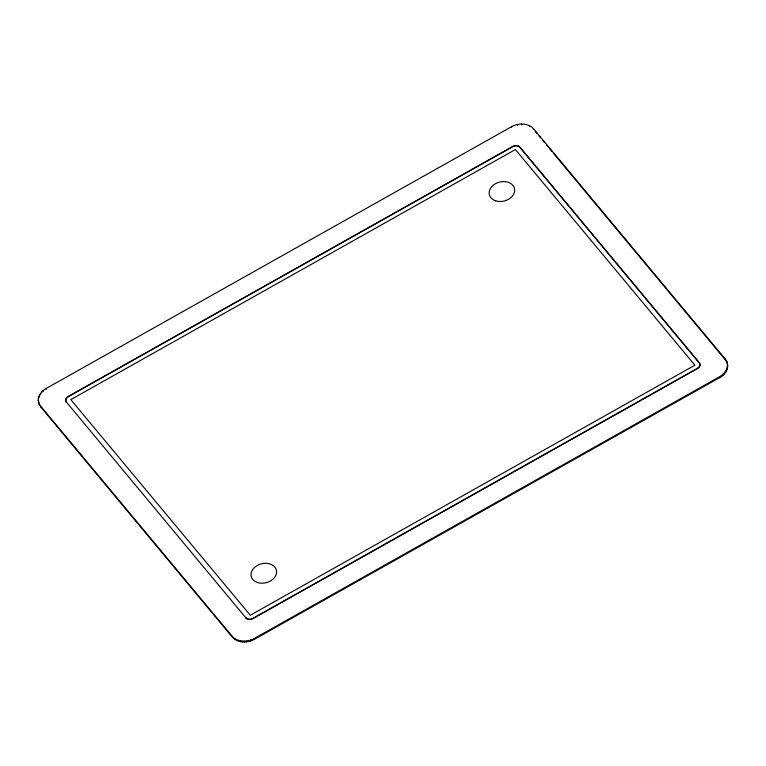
<?xml version="1.0" encoding="UTF-8"?>
<svg xmlns="http://www.w3.org/2000/svg" width="766" height="766" viewBox="0 0 766 766"><rect width="100%" height="100%" fill="white"/><g stroke="black" fill="none" stroke-linecap="round" stroke-linejoin="round"><path stroke-width="1.15" d="M38.3 400.12C38.281 395.055 42.015 390.842 46.209 388.448L511.497 126.735C518.276 122.981 528.004 122.675 533.557 128.784L725.258 359.12C730.505 365.296 726.436 374.402 719.791 377.552L254.504 639.265C247.724 643.019 237.996 643.325 232.443 637.216L40.742 406.88L39.095 404.075L38.3 400.12L38.664 402.523L38.463 401.729M38.501 400.915L38.415 398.483M39.095 404.075L38.894 403.28L40.541 406.095L232.251 636.422C237.795 642.54 247.523 642.224 254.302 638.471L719.59 376.757C724.243 374.172 728.332 369.078 727.336 363.477L727.537 364.271M68.203 396.491L512.808 146.421A5.18 3.897 -14.2 0 1 519.808 147.062L699.339 362.912A5.18 3.897 -14.2 0 1 697.539 368.513L252.943 618.593A5.18 3.897 -14.2 0 1 245.943 617.942L66.403 402.093A5.18 3.897 -14.2 0 1 68.203 396.491L68.26 396.692A5.18 3.897 -14.2 0 0 66.46 402.294L66.403 402.093M68.26 396.692L512.856 146.612A5.18 3.897 -14.2 0 1 519.855 147.264L699.339 362.912M245.943 617.942L245.886 617.741A5.18 3.897 -14.2 0 0 252.895 618.392L697.491 368.312A5.18 3.897 -14.2 0 0 699.291 362.711M535.281 131.407L536.813 133.246M539.101 135.994L540.624 137.832M542.922 140.59L544.444 142.419M546.742 145.176L548.264 147.015M549.797 148.843L552.085 151.601M553.607 153.43L725.459 359.905L727.106 362.72L726.905 361.925M727.499 365.085L727.7 365.88M727.384 366.723L727.585 367.517M725.258 359.12L725.459 359.905M726.991 368.36L727.193 369.155M726.34 369.978L726.532 370.773M725.421 371.539L725.622 372.333M724.272 373.023L724.473 373.818M722.893 374.402L723.094 375.196M719.59 376.757L719.791 377.552M533.557 128.784L533.749 129.578M529.363 125.605L529.565 126.4M521.627 124.025L521.828 124.82M517.423 124.504L517.625 125.298M511.497 126.735L511.698 127.529M254.302 638.471L254.504 639.265M250.434 640.156L250.635 640.951M248.375 640.702L248.577 641.496M246.269 641.056L246.47 641.841M244.172 641.18L244.373 641.975M242.104 641.104L242.305 641.898M240.103 640.807L240.304 641.602M238.197 640.299L238.398 641.094M236.435 639.6L236.637 640.395M234.836 638.71L235.038 639.505M232.251 636.422L232.443 637.216M46.209 388.448L46.41 389.243M42.906 390.804L43.107 391.598M41.527 392.182L41.728 392.977M40.378 393.667L40.579 394.461M39.468 395.227L39.66 396.022M38.807 396.845L39.009 397.64M40.541 406.095L40.742 406.88M515.403 149.542L70.807 399.622L250.29 615.27L694.886 365.19L515.403 149.542M495.621 200.816A12.955 9.747 -14.2 0 0 514.685 190.092A12.955 9.747 -14.2 0 0 495.401 183.735A12.955 9.747 -14.2 0 0 495.621 200.816M257.52 582.533A12.955 9.747 -14.2 0 0 276.574 571.809A12.955 9.747 -14.2 0 0 257.29 565.452A12.955 9.747 -14.2 0 0 257.52 582.533"/></g></svg>
